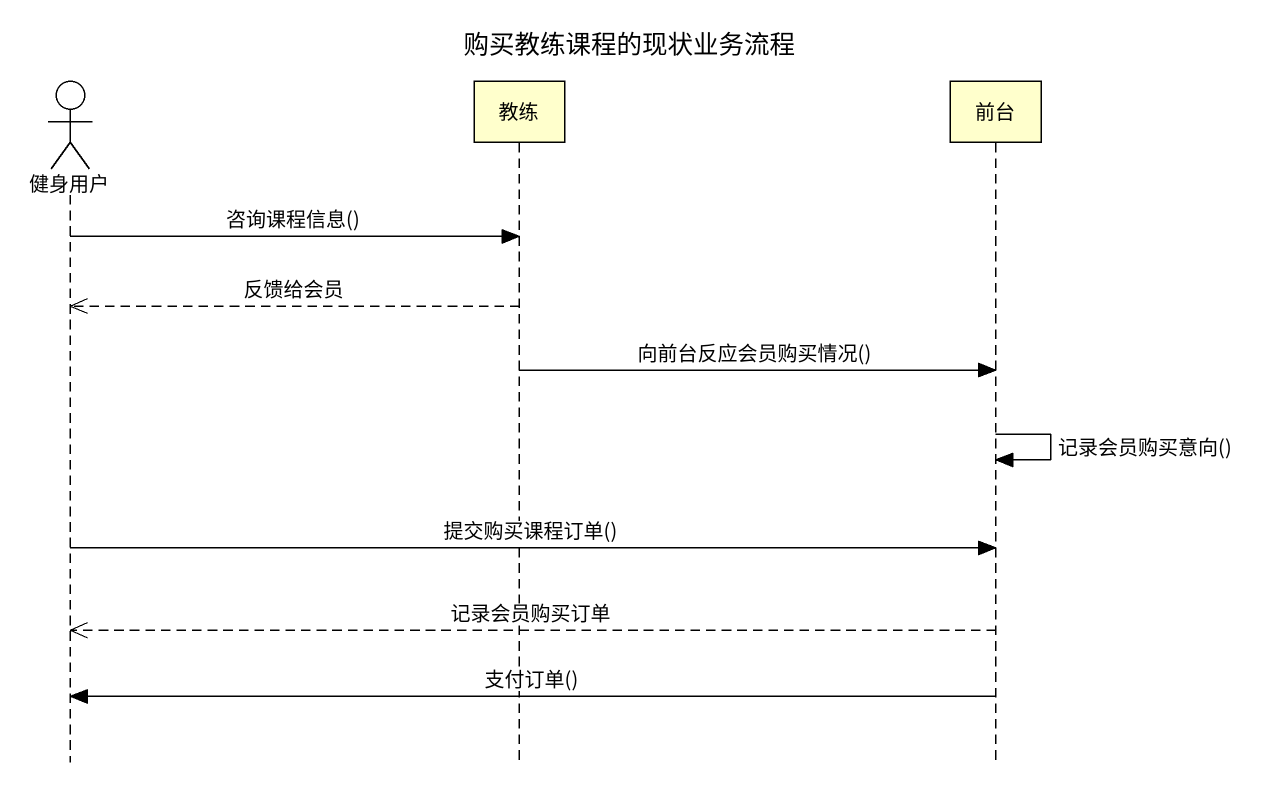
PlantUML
@startuml
title 购买教练课程的现状业务流程
hide footbox
actor 健身用户
participant 教练
participant 前台

健身用户 -> 教练 : 咨询课程信息()
教练 -->> 健身用户 : 反馈给会员
教练 -> 前台 : 向前台反应会员购买情况()
前台 -> 前台 : 记录会员购买意向()
健身用户 -> 前台 : 提交购买课程订单()
前台 -->> 健身用户 : 记录会员购买订单
前台 -> 健身用户 : 支付订单()
@enduml
